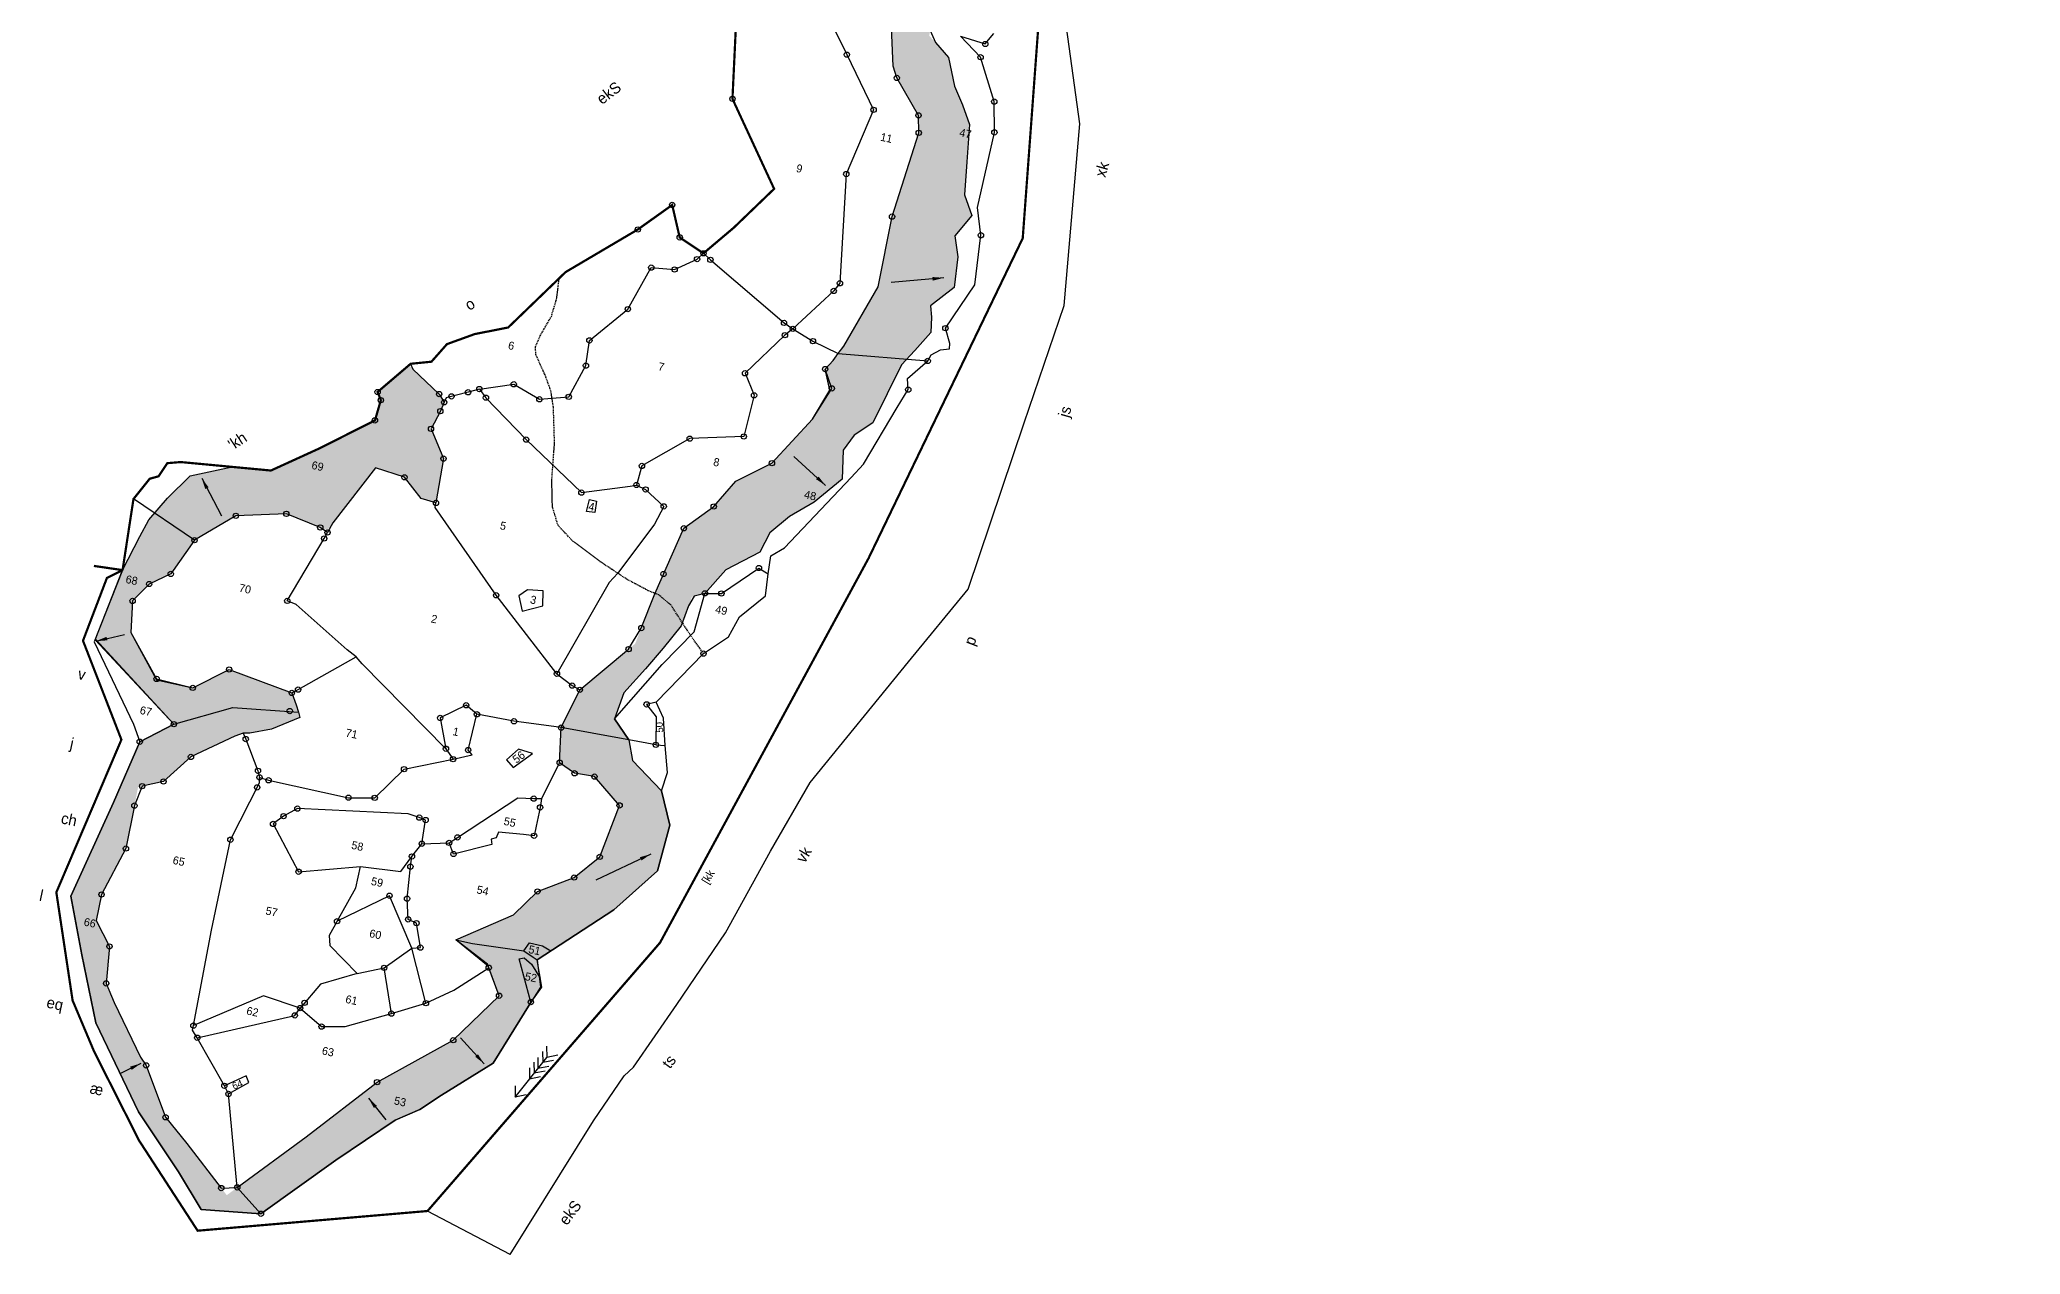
# Model space of a CAD drawing. Header units: metres. Extents: x 331646 to 336406, y 1791025 to 1797393.
# Drawn here: x 331809 to 336020, y 1791627 to 1794209 of the extents above; entities that cross this region are included whole.
import ezdxf
from ezdxf.enums import TextEntityAlignment as Align

# ---------------------------------------------------------------- set-up
doc = ezdxf.new("R2010")
doc.units = ezdxf.units.M
doc.header["$MEASUREMENT"] = 0
for name, pattern in [('DASHDOT', [1, 0.5, -0.25, 0, -0.25]), ('DASHED', [0.75, 0.5, -0.25]), ('DIVIDE', [31.75, 12.7, -6.35, 0, -6.35, 0, -6.35])]:
    doc.linetypes.add(name, pattern=pattern)
for name, color, linetype in [('LINE_FOOTPATH', 1, 'DASHED'), ('OFF', 1, 'Continuous'), ('POLY_HATCH', 12, 'Continuous'), ('POLY_PARCEL', 6, 'Continuous'), ('POLY_WATER', 4, 'Continuous'), ('SYM_ARROW', 1, 'Continuous'), ('SYM_STONE', 1, 'Continuous'), ('TEXT_MAPIN', 7, 'Continuous'), ('TEXT_MAPOUT', 7, 'Continuous'), ('TEXT_PARCEL', 7, 'Continuous'), ('V_BOUND_LINE', 7, 'Continuous'), ('V_BOUND_STREAM_LINE', 7, 'DASHDOT'), ('V_DIVIDE_LINE', 7, 'DIVIDE')]:
    doc.layers.add(name, color=color, linetype=linetype)
doc.styles.get("Standard").update_dxf_attribs({"font": 'simplex.shx'})
doc.styles.add('TEXT_MAP', font='', dxfattribs={"height": 0.3})
doc.styles.get('TEXT_MAP').set_extended_font_data('Kruti Dev 050')
doc.dimstyles.get("Standard").update_dxf_attribs({"dimtxt": 0.18, "dimasz": 0.18, "dimexe": 0.18, "dimexo": 0.0625, "dimgap": 0.09, "dimtad": 0, "dimtih": 1, "dimtoh": 1, "dimdec": 4, "dimzin": 0, "dimdsep": 46, "dimtxsty": 'Standard', "dimcen": 0.09, "dimadec": 0, "dimazin": 0, "dimtfac": 1, "dimtdec": 4, "dimtofl": 0, "dimtmove": 0, "dimatfit": 3, "dimfxl": 0, "dimtolj": 1, "dimtzin": 0, "dimarcsym": 0})

# ---------------------------------------------------------------- blocks, each defined once
blk = doc.blocks.new('FLOW')
for points in [[(-0.666, 0.08), (-0.57, 0)], [(-0.666, -0.08), (-0.57, 0)], [(-0.591, 0.08), (-0.495, 0)], [(-0.591, -0.08), (-0.495, 0)], [(0, 0), (-0.57, 0)], [(-0.505, 0.08), (-0.409, 0)], [(-0.505, -0.08), (-0.409, 0)], [(-0.437, 0.08), (-0.341, 0)], [(-0.437, -0.08), (-0.341, 0)], [(-0.356, 0.08), (-0.259, 0)], [(-0.356, -0.08), (-0.259, 0)], [(-0.096, 0.08), (0, 0)], [(-0.096, -0.08), (0, 0)]]:
    blk.add_lwpolyline(points)
blk = doc.blocks.new('STONE')
blk.add_circle((0, 0), 0.0851)
blk = doc.blocks.new('NMNN')
at = {"layer": 'POLY_HATCH'}
h = blk.add_hatch(dxfattribs=at)
h.set_pattern_fill('ZIGZAG', color=256, scale=20, style=0)
h.set_pattern_definition([(0, (2839.0108, 7682.5757), (2.5, 2.5), [2.5, -2.5]), (90, (2841.5108, 7682.5757), (-2.5, 2.5), [2.5, -2.5])])
h.paths.add_polyline_path([(3019.61, 7871.67), (3020.93, 7876.39), (3024.52, 7880.92), (3029.28, 7885.18), (3034.35, 7891.55), (3033.24, 7898), (3034.94, 7901.78), (3038.53, 7905.36), (3042.12, 7919.51), (3044.39, 7923.28), (3047.07, 7927.93), (3046.5, 7931.33), (3045.75, 7933.78), (3050.12, 7938.97), (3049.52, 7945.85), (3047.82, 7950.38), (3050.64, 7955.64), (3048.04, 7959.8), (3047.07, 7967.17), (3045.93, 7975.57), (3043.48, 7979.53), (3040.83, 7983.3), (3038.19, 7989.34), (3032.9, 7993.23), (3032.9, 7999.9), (3038, 7997.26), (3041.59, 7996.13), (3045.18, 7997.26), (3047.44, 8001.79), (3053.46, 8005.36), (3053.99, 8011.61), (3054.06, 8015.88), (3056.89, 8018.9), (3058.97, 8024.56), (3061.23, 8027.39), (3065.95, 8034.74), (3066.9, 8037.57), (3070.49, 8039.08), (3073.89, 8043.99), (3080.31, 8049.46), (3085.6, 8054.36), (3093.38, 8059.37), (3092.25, 8063.33), (3085.64, 8069.37), (3077.89, 8070.88), (3065.85, 8072.05), (3066.75, 8076.54), (3070.72, 8081.44), (3077.33, 8086.16), (3081.12, 8086.46), (3083.38, 8087.97), (3085.08, 8090.04), (3086.58, 8094.62), (3087.72, 8103.22), (3097.72, 8121.21), (3099.33, 8127.24), (3104.77, 8144.95), (3107.15, 8151.53), (3111.44, 8155.22), (3116.17, 8166.8), (3112.92, 8171.91), (3105.5, 8179.33), (3105.13, 8179.08), (3106.34, 8172.79), (3105.06, 8165.83), (3105.06, 8158.23), (3102.77, 8153.96), (3099.54, 8147.61), (3097.81, 8140.44), (3095.39, 8130.11), (3093.97, 8122.54), (3091.32, 8117.9), (3084.92, 8111.66), (3083.34, 8107.01), (3080.56, 8100.17), (3074.37, 8094.51), (3069.06, 8087.75), (3067.13, 8083.28), (3061.66, 8077.82), (3060.18, 8073.19), (3060.92, 8071.34), (3066.02, 8068.94), (3077.59, 8062), (3066.19, 8056.4), (3055.56, 8047.99), (3049.94, 8040.6), (3048.14, 8029.47), (3043.99, 8017.77), (3037.27, 8008.76), (3028.56, 8005.63), (3024.69, 8000.65), (3023.33, 7998.36), (3024.63, 7991.56), (3026.37, 7984.82), (3027.73, 7982.4), (3034.25, 7975.18), (3035.12, 7971.34), (3033.13, 7951.67), (3033.32, 7935.54), (3027.88, 7918.91), (3025.5, 7915), (3027.54, 7910.61), (3025.06, 7903.37), (3018.17, 7891.81), (3011.05, 7886.18), (3007.38, 7879.57), (3001.8, 7873.38), (2998.45, 7857.61), (2996.46, 7845.69), (2986.42, 7832.99), (2984.08, 7823.79), (2985.38, 7815.99), (2989.16, 7814.38), (2993.68, 7814.57), (3000.56, 7809.39), (2998.58, 7797.14), (2993.91, 7791.4), (2986.48, 7786.63), (2982.33, 7780.38), (2970.74, 7772.17), (2979.1, 7767.9), (2982.88, 7761.9), (2974.87, 7749.97), (2960.04, 7737.19), (2946.95, 7721.85), (2932.22, 7705.32), (2921.02, 7714.86), (2915.13, 7719.63), (2908.44, 7730.15), (2906.81, 7731.68), (2895.89, 7745.81), (2894.84, 7754.62), (2890.67, 7759.74), (2890.67, 7765.68), (2893.9, 7776.93), (2893.72, 7791.02), (2899.06, 7793.43), (2903.95, 7800.11), (2912.63, 7806.73), (2914.3, 7807.79), (2915.79, 7808.1), (2920.39, 7810), (2926.09, 7813.9), (2925.53, 7815.01), (2924.66, 7816.5), (2923.18, 7818.91), (2908.3, 7821.14), (2901.13, 7815.4), (2892.77, 7815.46), (2884.9, 7824.68), (2883.85, 7831.74), (2886.72, 7836.24), (2890.99, 7839.45), (2894.65, 7848), (2902.61, 7855.28), (2913.64, 7858.06), (2923.42, 7856.35), (2931.15, 7872.35), (2937.95, 7871.6), (2942.61, 7867.69), (2946.07, 7867.43), (2945.67, 7877.53), (2941.53, 7883.5), (2942.76, 7887.83), (2943.2, 7889.96), (2941.7, 7891.53), (2933.7, 7896.47), (2928.05, 7889.13), (2929.15, 7887.49), (2928.8, 7882.75), (2917.78, 7873.94), (2908.23, 7866.88), (2899.53, 7865.88), (2890.73, 7861.96), (2886.76, 7856.02), (2883.66, 7850.32), (2882.42, 7846.24), (2880.21, 7838.06), (2877.41, 7821.4), (2898.65, 7806.54), (2891.96, 7801.09), (2889, 7786.51), (2883.98, 7763.91), (2889.14, 7751.46), (2895.4, 7737.15), (2908.89, 7719.56), (2920.49, 7708.18), (2927.28, 7700.98), (2940.6, 7702.84), (2954.57, 7718.11), (2965.83, 7729.7), (2970.71, 7733.17), (2974.84, 7737.35), (2984.73, 7746.78), (2990.05, 7761.66), (2991.62, 7765.74), (2989.61, 7771.57), (3004.14, 7786.1), (3011.97, 7796.79), (3012.51, 7807.35), (3009.11, 7814.56), (3001.28, 7819.88), (2999.56, 7824.27), (2995.38, 7828.24), (2996.24, 7834.34), (2999.87, 7840.65), (3002.83, 7846.03), (3005.79, 7851.8), (3006.78, 7858.67), (3009.47, 7860.04), (3013, 7866.2)])
at = {"layer": 'LINE_FOOTPATH', "ltscale": 0.5}
blk.add_lwpolyline([(3011.97, 7846.71), (3008.29, 7850.12), (3004.69, 7853.7), (3002.57, 7855.87), (2999.39, 7857.54), (2996.89, 7857.98), (2991.7, 7859.48), (2985.02, 7862.1), (2978.07, 7865.3), (2974.01, 7868.14), (2971.89, 7871.93), (2970.5, 7877.88), (2969.37, 7886.16), (2967.47, 7893.95), (2966.14, 7897.45), (2964.13, 7900.67), (2961.18, 7904.68), (2960.68, 7906.41), (2961.23, 7909.08), (2962.79, 7913.85), (2963.13, 7917.92), (2962.96, 7920.2), (2962.73, 7922.61)], dxfattribs=at)
at = {"layer": 'OFF'}
blk.add_lwpolyline([(2997.33, 7705.47), (2977.15, 7711.18)], dxfattribs=at)
at = {"layer": 'POLY_HATCH'}
for points in [[(2877.41, 7821.4), (2898.65, 7806.54), (2891.96, 7801.09), (2898.65, 7806.54), (2877.41, 7821.4), (2880.21, 7838.06), (2882.42, 7846.24), (2883.66, 7850.32), (2886.76, 7856.02), (2890.73, 7861.96), (2899.53, 7865.88), (2908.23, 7866.88), (2917.78, 7873.94), (2928.8, 7882.75), (2929.15, 7887.49), (2928.05, 7889.13), (2934.02, 7896.88), (2934.77, 7895.81), (2941.7, 7891.53), (2943.2, 7889.96), (2942.76, 7887.83), (2941.53, 7883.5), (2945.67, 7877.53), (2946.07, 7867.43), (2942.61, 7867.69), (2937.95, 7871.6), (2931.15, 7872.35), (2924.33, 7858.22), (2923.58, 7855.87), (2921.75, 7856.64), (2913.64, 7858.06), (2902.61, 7855.28), (2894.65, 7848), (2890.99, 7839.45), (2886.72, 7836.24), (2883.85, 7831.74), (2884.9, 7824.68), (2892.77, 7815.46), (2901.13, 7815.4), (2908.3, 7821.14), (2923.18, 7818.91), (2924.66, 7816.5), (2925.53, 7815.01), (2926.09, 7813.9), (2920.39, 7810), (2915.79, 7808.1), (2914.3, 7807.79), (2912.63, 7806.73), (2903.95, 7800.11), (2899.06, 7793.43), (2894.58, 7791.41), (2893.77, 7786.77), (2893.9, 7776.93), (2890.67, 7765.68), (2890.67, 7759.74), (2894.84, 7754.62), (2895.83, 7746.33), (2898.44, 7742.51), (2906.81, 7731.68), (2908.44, 7730.15), (2915.13, 7719.63), (2921.02, 7714.86), (2930.68, 7706.63), (2934.18, 7707.52), (2946.95, 7721.85), (2960.04, 7737.19), (2974.87, 7749.97), (2982.88, 7761.9), (2979.1, 7767.9), (2970.74, 7772.17), (2982.33, 7780.38), (2986.48, 7786.63), (2993.91, 7791.4), (2998.58, 7797.14), (3000.56, 7809.39), (2993.68, 7814.57), (2989.16, 7814.38), (2985.38, 7815.99), (2984.08, 7823.79), (2986.42, 7832.99), (2995.28, 7844.2), (2997.09, 7849.44), (2998.45, 7857.61), (3001.8, 7873.38), (3007.38, 7879.57), (3011.05, 7886.18), (3018.17, 7891.81), (3025.06, 7903.37), (3027.54, 7910.61), (3025.5, 7915), (3026.86, 7917.23), (3027.66, 7919.03), (3028.54, 7920.93), (3033.32, 7935.54), (3033.13, 7951.67), (3035.12, 7971.34), (3034.25, 7975.18), (3027.73, 7982.4), (3026.37, 7984.82), (3024.63, 7991.56)], [(3032.9, 7994.43), (3034.6, 7991.98), (3038.19, 7989.34), (3040.83, 7983.3), (3043.48, 7979.53), (3045.93, 7975.57), (3047.07, 7967.17), (3048.04, 7959.8), (3050.64, 7955.64), (3047.82, 7950.38), (3049.52, 7945.85), (3050.12, 7938.97), (3045.75, 7933.78), (3046.5, 7931.33), (3047.07, 7927.93), (3044.39, 7923.28), (3042.12, 7919.51), (3038.53, 7905.36), (3034.94, 7901.78), (3033.24, 7898), (3034.35, 7891.55), (3029.28, 7885.18), (3024.52, 7880.92), (3020.93, 7876.39), (3019.61, 7871.67), (3013, 7866.2), (3009.47, 7860.04), (3007.27, 7858.92), (3006.47, 7856.51), (3005.79, 7851.8), (3002.83, 7846.03), (2999.87, 7840.65), (2996.24, 7834.34), (2995.38, 7828.24), (2999.56, 7824.27), (3001.28, 7819.88), (3009.11, 7814.56), (3012.51, 7807.35), (3011.97, 7796.79), (3004.14, 7786.1), (2989.61, 7771.57), (2991.62, 7765.74), (2990.05, 7761.66), (2984.73, 7746.78), (2974.84, 7737.35), (2970.71, 7733.17), (2965.83, 7729.7), (2954.57, 7718.11), (2940.6, 7702.84), (2927.28, 7700.98), (2920.49, 7708.18), (2908.89, 7719.56), (2895.4, 7737.15), (2889.14, 7751.46), (2883.98, 7763.91), (2889, 7786.51), (2891.96, 7801.09)]]:
    blk.add_lwpolyline(points, dxfattribs=at)
at = {"layer": 'POLY_PARCEL'}
for points in [[(3016.33, 8023.91), (3016.33, 8021.62), (3012.21, 8008.5), (3008.42, 7994.38), (3015.65, 7985.21), (3024.11, 7974.31), (3021.09, 7958.9), (3024.76, 7934.56), (3023.76, 7932.59), (3016.53, 7922.36)], [(3027.66, 7919.03), (3028.54, 7920.93), (3033.32, 7935.54), (3033.13, 7951.67), (3035.12, 7971.34), (3034.25, 7975.18), (3027.73, 7982.4), (3026.37, 7984.82), (3024.63, 7991.56), (3023.33, 7998.36), (3024.69, 8000.65), (3028.1, 8005.04), (3029.09, 8006.53)], [(2950.32, 7894.5), (2957.67, 7897.17), (2964.01, 7895.06), (2970.36, 7896.95), (2972.69, 7904.62), (2972.27, 7910.34), (2979.28, 7919.01), (2982.51, 7929.24), (2987.74, 7929.91), (2992.19, 7933.24), (2993.33, 7934.81), (2995.16, 7933.7), (3014.3, 7923.25), (3016.53, 7922.36)], [(2986.42, 7832.99), (2995.28, 7844.2), (2997.09, 7849.44), (2998.45, 7857.61), (3001.8, 7873.38), (3007.38, 7879.57), (3011.05, 7886.18), (3018.17, 7891.81), (3025.06, 7903.37), (3027.88, 7911.06), (3025.5, 7915), (3026.86, 7917.23), (3027.66, 7919.03)], [(3016.53, 7922.36), (3015.08, 7920.58), (3008.06, 7910.35), (3011.07, 7905.91), (3010.73, 7896.37), (2998.93, 7893.38), (2989.69, 7885.15), (2989.36, 7880.7)], [(3016.53, 7922.36), (3021.53, 7920.58), (3027.66, 7919.03)], [(3027.66, 7919.03), (3047.71, 7921.55)], [(2934.02, 7896.88), (2934.77, 7895.81), (2941.7, 7891.53), (2943.2, 7889.96)], [(2950.32, 7894.5), (2947.99, 7893.28), (2943.42, 7891.06), (2943.2, 7889.96)], [(2950.32, 7894.5), (2952.17, 7892.92), (2962.98, 7885.57), (2977.6, 7876.47), (2988.03, 7880.12), (2989.36, 7880.7)], [(2943.2, 7889.96), (2942.76, 7887.83), (2941.53, 7883.5), (2945.67, 7877.53), (2946.07, 7867.43)], [(2989.36, 7880.7), (2991.59, 7880.15), (2996.37, 7877.26), (2995.15, 7872.92), (2989.34, 7860.41), (2987.89, 7857.96), (2980.65, 7835.45)], [(2979.61, 7872.56), (2979.69, 7875.3), (2981.33, 7875.3), (2981.48, 7872.7), (2979.61, 7872.56)], [(2946.07, 7867.43), (2942.61, 7867.69), (2937.95, 7871.6), (2931.15, 7872.35), (2924.33, 7858.22), (2923.58, 7855.87)], [(2980.65, 7835.45), (2963.62, 7849.9), (2946.11, 7866.42), (2946.07, 7867.43)], [(2999.56, 7824.27), (2995.38, 7828.24), (3003.39, 7842.38), (3008.91, 7851.1), (3009.47, 7860.04), (3013.11, 7860.78), (3020.19, 7868.13), (3022.5, 7867.25)], [(2923.58, 7855.87), (2921.75, 7856.64), (2913.64, 7858.06), (2902.61, 7855.28), (2894.65, 7848)], [(2894.65, 7848), (2879.3, 7854.22)], [(2935.7, 7829.83), (2933.37, 7830.95), (2920.04, 7838.58), (2917.9, 7838.95), (2923.11, 7854.4), (2923.58, 7855.87)], [(2970.08, 7847.59), (2974.37, 7849.73), (2973.76, 7853.03), (2970.23, 7852.57), (2968.62, 7850.8), (2970.08, 7847.59)], [(2894.65, 7848), (2890.99, 7839.45), (2886.72, 7836.24), (2883.85, 7831.74), (2884.9, 7824.68), (2892.77, 7815.69), (2901.13, 7815.4), (2908.3, 7821.14), (2923.18, 7818.91)], [(2980.65, 7835.45), (2984.54, 7833.56), (2986.42, 7832.99)], [(2923.18, 7818.91), (2924.4, 7819.92), (2935.7, 7829.83)], [(2959.7, 7813.78), (2937.33, 7828.58), (2935.7, 7829.83)], [(2984.08, 7823.79), (2986.42, 7832.99)], [(3003.8, 7833.8), (3001.81, 7832.89), (3004.51, 7830.56), (3005.72, 7824.42)], [(2898.65, 7806.54), (2877.44, 7821.59)], [(2964.92, 7822.81), (2962.12, 7824.29), (2957, 7820.29), (2959.7, 7813.78)], [(2961.75, 7811.82), (2965.76, 7813.68), (2964.64, 7814.52), (2964.92, 7822.81)], [(2984.08, 7823.79), (2973.4, 7822.99), (2964.92, 7822.81)], [(2999.56, 7824.27), (2998.27, 7824.23), (2984.08, 7823.79)], [(2985.38, 7815.99), (2984.08, 7823.79)], [(3005.72, 7824.42), (2999.56, 7824.27)], [(3005.72, 7824.42), (3007.78, 7824.68)], [(2923.18, 7818.91), (2924.66, 7816.5), (2925.53, 7815.01)], [(2975.36, 7812.75), (2978.99, 7816.75), (2975.68, 7817.06), (2973.55, 7814.18), (2975.36, 7812.75)], [(2898.65, 7806.54), (2910.87, 7812.97), (2925.53, 7815.01)], [(2925.53, 7815.01), (2926.09, 7813.9), (2920.39, 7810), (2915.79, 7808.1), (2914.3, 7807.79)], [(2959.7, 7813.78), (2961.75, 7811.82)], [(2970.74, 7772.17), (2982.33, 7780.38), (2986.48, 7786.63), (2993.91, 7791.4), (2998.58, 7797.14), (3000.56, 7809.39), (2993.68, 7814.57), (2989.16, 7814.38), (2985.38, 7815.99)], [(2985.38, 7815.99), (2983.04, 7807.28)], [(2914.3, 7807.79), (2912.63, 7806.73), (2903.95, 7800.11), (2899.06, 7793.43), (2894.58, 7791.41), (2893.77, 7786.77), (2893.9, 7776.93), (2890.67, 7765.68), (2890.67, 7759.74), (2894.84, 7754.62), (2895.83, 7746.33), (2898.44, 7742.51), (2906.81, 7731.68), (2908.44, 7730.15), (2915.13, 7719.63), (2921.02, 7714.86), (2930.68, 7706.63), (2934.18, 7707.52)], [(2914.3, 7807.79), (2915.17, 7806.6), (2919.35, 7800.19), (2919.99, 7798.8)], [(2919.99, 7798.8), (2922.13, 7798.59), (2940.52, 7798.48), (2946.3, 7799.66), (2951.43, 7807.35), (2961.75, 7811.82)], [(2898.65, 7806.54), (2891.96, 7801.09)], [(2964.76, 7793.21), (2966.37, 7794.82), (2977.81, 7806.35), (2981.34, 7806.89), (2983.04, 7807.28)], [(2983.04, 7807.28), (2983.15, 7805.25), (2983.15, 7800.97), (2983.15, 7798.73), (2980.79, 7798.51), (2975.12, 7797.87), (2974.92, 7796.52), (2973.85, 7795.99), (2974.28, 7794.82), (2966.26, 7790.97), (2964.76, 7793.21)], [(2916.99, 7741.09), (2916.57, 7762.93), (2916.49, 7783.74), (2920.24, 7797.62), (2919.99, 7798.8)], [(2958.8, 7791.76), (2958.61, 7795.71), (2958.55, 7797.15), (2957.04, 7797.4), (2954.41, 7797.72), (2929.79, 7793.71), (2927.09, 7791.39), (2925.14, 7789.2), (2932.99, 7779.86), (2946.35, 7783.87)], [(2957.23, 7788.5), (2958.8, 7791.76)], [(2958.8, 7791.76), (2964.76, 7793.21)], [(2946.35, 7783.87), (2955.51, 7784.69), (2957.23, 7788.5)], [(2961.44, 7768.27), (2963.33, 7768.83), (2961.32, 7774.03), (2959.31, 7774.47), (2958.11, 7778.98), (2957.36, 7786.19), (2957.23, 7788.5)], [(2943.76, 7770.76), (2944.39, 7772.7), (2946.34, 7778.95), (2946.35, 7783.87)], [(2961.44, 7768.27), (2954.12, 7778.81), (2943.76, 7770.76)], [(2970.74, 7772.17), (2974.59, 7772.15), (2986.28, 7772.93)], [(2978.83, 7768.31), (2970.74, 7772.17)], [(2986.28, 7772.93), (2987.11, 7774.93), (2990.14, 7774.93), (2992.19, 7774.15)], [(2986.28, 7772.93), (2988.57, 7771.95), (2989.61, 7771.57)], [(2934.18, 7707.52), (2946.95, 7721.85), (2960.04, 7737.19), (2974.87, 7749.97), (2982.88, 7761.9), (2978.83, 7768.31)], [(2943.76, 7770.76), (2942.65, 7767.22), (2943.28, 7765.07), (2950.64, 7760.16)], [(2956.28, 7762.68), (2961.44, 7768.27)], [(2967.12, 7756.86), (2961.44, 7768.27)], [(2967.12, 7756.86), (2972.64, 7761.02), (2979.3, 7767.57)], [(2990.17, 7761.97), (2985.6, 7770.95), (2986.62, 7771.41), (2988.57, 7770.39), (2991.14, 7767.65)], [(2950.64, 7760.16), (2943, 7756.14), (2939.67, 7749.92)], [(2950.64, 7760.16), (2956.28, 7762.68)], [(2960.01, 7752.96), (2956.28, 7762.68)], [(2960.01, 7752.96), (2967.12, 7756.86)], [(2939.67, 7749.92), (2931.04, 7750.93), (2916.99, 7741.09)], [(2918.41, 7738.61), (2938.83, 7748.06), (2939.67, 7749.92)], [(2939.67, 7749.92), (2945.25, 7746.85), (2950.43, 7747.94), (2960.01, 7752.96)], [(2918.41, 7738.61), (2916.99, 7740.02), (2916.99, 7741.09)], [(2926.6, 7729.29), (2918.41, 7738.61)], [(2927.89, 7727.69), (2931.85, 7731.12), (2930.92, 7732.47), (2926.6, 7729.29)], [(2927.89, 7727.69), (2926.6, 7729.29)], [(2934.18, 7707.52), (2927.89, 7727.69)], [(2940.6, 7702.84), (2934.18, 7707.52)]]:
    blk.add_lwpolyline(points, dxfattribs=at)
at = {"layer": 'POLY_WATER'}
for points in [[(2997.33, 7705.47), (3009.51, 7738.73), (3014.13, 7750.09), (3015.79, 7752.46), (3022.42, 7768.21), (3029.8, 7786.25), (3035.88, 7806.36), (3041.41, 7823.3), (3057.45, 7854.43), (3067.25, 7873.21), (3071.83, 7912.43), (3075.16, 7940.14), (3070.16, 7980.83), (3062.75, 8001.48), (3076.09, 8022.84), (3091.69, 8043.82), (3127.4, 8063.54), (3149.24, 8060.74), (3172.39, 8071.06), (3207.86, 8087.26), (3225, 8091.14), (3240.49, 8099.86), (3260.15, 8105.16)], [(2880.21, 7838.06), (2877.33, 7820.94), (2889.75, 7804.69), (2891.96, 7801.09), (2889, 7786.51), (2883.98, 7763.91), (2889.14, 7751.46), (2895.4, 7737.15), (2908.89, 7719.56), (2920.49, 7708.18), (2927.28, 7700.98), (2940.6, 7702.84), (2954.57, 7718.11), (2965.83, 7729.7), (2970.71, 7733.17), (2974.84, 7737.35), (2984.73, 7746.78), (2990.05, 7761.66), (2991.89, 7765.74), (2989.61, 7771.57), (3004.14, 7786.1), (3011.97, 7796.79), (3012.51, 7807.35), (3009.11, 7814.56), (3009.6, 7818.88), (3007.78, 7824.68), (3006.16, 7830.66), (3003.8, 7833.8), (3011.97, 7846.71), (3016.69, 7851.57), (3018.17, 7856.47), (3022.94, 7862.32), (3022.5, 7867.25), (3022.21, 7871.33), (3024.91, 7873.74), (3036.28, 7892.34), (3038.36, 7895.82), (3043.18, 7909.87), (3044.76, 7914.33), (3044.07, 7916.73), (3047.71, 7921.55), (3048.2, 7923.06), (3050.02, 7924.63), (3051.94, 7925.22), (3051.75, 7926.4), (3050.07, 7929.59), (3054.55, 7940.5), (3053.57, 7951.69), (3051.51, 7957.68), (3051.75, 7974.97), (3050.28, 7981.74), (3045.21, 7990.87), (3039.78, 7994.54), (3045.64, 7994), (3047.04, 7996.72)]]:
    blk.add_lwpolyline(points, dxfattribs=at)
at = {"layer": 'V_BOUND_LINE', "const_width": 0.5}
blk.add_lwpolyline([(2880.21, 7838.06), (2879.3, 7854.22), (2881.93, 7859.43), (2883.78, 7860.39), (2885.08, 7863.68), (2887.98, 7864.55), (2908.23, 7866.88), (2917.78, 7873.94), (2928.8, 7882.75), (2929.15, 7887.49), (2928.05, 7889.13), (2934.02, 7896.88), (2938.5, 7898.3), (2941.1, 7902.89), (2946.73, 7906.39), (2953.8, 7909.4), (2963.85, 7924.26), (2977.78, 7937.01), (2984.2, 7944), (2987.36, 7937.21), (2993.33, 7934.81), (2998.82, 7941.87), (3005.89, 7952.29), (2992.53, 7970.16), (2987.16, 8003.27)], dxfattribs=at)
at = {"layer": 'V_BOUND_STREAM_LINE', "ltscale": 10, "const_width": 0.5}
blk.add_lwpolyline([(2880.21, 7838.06), (2877.13, 7835.61), (2874.78, 7820.68), (2887.84, 7800.69), (2880.62, 7764.05), (2889.23, 7741.01), (2896.35, 7730.76), (2910.38, 7713.27), (2927.46, 7696.15), (2977.15, 7711.18), (3015.84, 7781.05), (3043.86, 7875.37), (3062.91, 7952.98), (3056.48, 8000.4), (3087.28, 8046.37), (3127.56, 8068.44), (3169.24, 8075.42), (3246.57, 8106.88), (3253.73, 8109.43), (3251.29, 8114.95)], dxfattribs=at)
at = {"layer": 'V_DIVIDE_LINE', "ltscale": 10, "const_width": 0.5}
blk.add_lwpolyline([(2880.21, 7838.06), (2873.7, 7837.65)], dxfattribs=at)
at = {"layer": 'SYM_ARROW', "xscale": 20, "yscale": 20, "zscale": 20, "rotation": 243.4075390033488}
blk.add_blockref('FLOW', (2991.17, 7740.35), dxfattribs=at)
at = {"layer": 'SYM_STONE', "xscale": 7, "yscale": 7, "zscale": 7}
for p in [(3045.64, 7994), (3045.21, 7990.87), (3015.65, 7985.21), (3027.73, 7982.4), (3050.28, 7981.74), (3024.11, 7974.31), (3034.25, 7975.18), (3051.75, 7974.97), (2992.53, 7970.16), (3035.12, 7971.34), (3021.09, 7958.9), (3033.13, 7951.67), (3053.57, 7951.69), (2984.2, 7944), (2977.78, 7937.01), (2987.36, 7937.21), (2992.19, 7933.24), (2993.33, 7934.81), (2995.16, 7933.7), (3023.76, 7932.59), (3024.76, 7934.56), (2982.51, 7929.24), (2987.74, 7929.91), (3050.07, 7929.59), (3014.3, 7923.25), (2979.28, 7919.01), (3015.08, 7920.58), (3016.53, 7922.36), (3021.53, 7920.58), (3047.71, 7921.55), (3025.5, 7915), (3044.76, 7914.33), (2972.27, 7910.34), (3008.06, 7910.35), (3027.88, 7911.06), (3011.07, 7905.91), (2972.69, 7904.62), (2957.67, 7897.17), (2970.36, 7896.95), (3010.73, 7896.37), (2941.7, 7891.53), (2944.52, 7891.59), (2947.99, 7893.28), (2950.32, 7894.5), (2952.17, 7892.92), (2964.01, 7895.06), (2998.93, 7893.38), (3018.17, 7891.81), (2928.05, 7889.13), (2929.15, 7887.49), (2942.76, 7887.83), (2943.2, 7889.96), (2928.8, 7882.75), (2941.53, 7883.5), (2962.98, 7885.57), (2989.69, 7885.15), (2989.36, 7880.7), (2991.59, 7880.15), (3007.38, 7879.57), (2945.67, 7877.53), (2977.6, 7876.47), (2996.37, 7877.26), (2937.95, 7871.6), (3001.8, 7873.38), (2946.07, 7867.43), (3020.19, 7868.13), (2999.46, 7862.37), (3013.11, 7860.78), (2913.64, 7858.06), (2921.75, 7856.64), (2923.58, 7855.87), (3009.47, 7860.04), (2902.61, 7855.28), (2923.11, 7854.4), (2894.65, 7848), (2963.62, 7849.9), (2997.09, 7849.44), (2995.28, 7844.2), (3011.97, 7846.71), (2890.99, 7839.45), (2917.9, 7838.95), (2886.72, 7836.24), (2980.65, 7835.45), (2883.85, 7831.74), (2984.54, 7833.56), (2986.42, 7832.99), (3001.81, 7832.89), (2908.3, 7821.14), (2957, 7820.29), (2962.12, 7824.29), (2964.92, 7822.81), (2973.4, 7822.99), (2984.08, 7823.79), (3005.72, 7824.42), (2923.18, 7818.91), (2924.4, 7819.92), (2985.38, 7815.99), (2892.77, 7815.69), (2901.13, 7815.4), (2923.56, 7814.82), (2959.7, 7813.78), (2961.75, 7811.82), (2964.64, 7814.52), (2989.16, 7814.38), (2993.68, 7814.57), (2951.43, 7807.35), (2981.34, 7806.89), (3000.56, 7809.39), (2898.65, 7806.54), (2915.17, 7806.6), (2983.15, 7805.25), (2891.96, 7801.09), (2903.95, 7800.11), (2919.35, 7800.19), (2919.99, 7798.8), (2922.13, 7798.59), (2940.52, 7798.48), (2946.3, 7799.66), (2983.15, 7798.73), (2919.94, 7796.5), (2929.79, 7793.71), (2957.04, 7797.4), (2958.55, 7797.15), (2966.37, 7794.82), (2998.58, 7797.14), (2894.58, 7791.41), (2899.06, 7793.43), (2925.14, 7789.2), (2927.09, 7791.39), (2958.8, 7791.76), (2964.76, 7793.21), (2966.26, 7790.97), (2993.91, 7791.4), (2893.77, 7786.77), (2957.23, 7788.5), (2957.36, 7786.19), (2986.48, 7786.63), (2916.49, 7783.74), (2893.9, 7776.93), (2932.99, 7779.86), (2954.12, 7778.81), (2958.11, 7778.98), (2959.31, 7774.47), (2961.32, 7774.03), (2943.76, 7770.76), (2963.33, 7768.83), (2979.3, 7767.57), (2890.67, 7765.68), (2956.28, 7762.68), (2982.88, 7761.9), (2990.17, 7761.97), (2894.84, 7754.62), (2967.12, 7756.86), (2939.67, 7749.92), (2940.4, 7751.29), (2960.01, 7752.96), (2974.87, 7749.97), (2895.83, 7746.33), (2938.83, 7748.06), (2945.25, 7746.85), (2916.99, 7741.09), (2918.41, 7738.61), (2960.04, 7737.19), (2908.44, 7730.15), (2926.6, 7729.29), (2927.89, 7727.69), (2915.13, 7719.63), (2930.68, 7706.63), (2934.18, 7707.52), (2940.6, 7702.84)]:
    blk.add_blockref('STONE', p, dxfattribs=at)
at = {"layer": 'TEXT_MAPIN', "style": 'TEXT_MAP'}
blk.add_text('[kk', height=1.8, rotation=70.8853, dxfattribs=at).set_placement((3023.7, 7796.05))
at = {"layer": 'TEXT_MAPOUT', "style": 'TEXT_MAP'}
for s, rotation, p in [('xk', 86.0949, (3078.28, 7970.08)), ('ekS', 49.3649, (2964.1, 7962.72)), ('js', 86.0949, (3081.41, 7915.49)), ('o', 44.9658, (2944.49, 7911.21)), ("'kh", 44.9658, (2898.87, 7869.48)), ('p', 80.9315, (3071.16, 7860.83)), ('vk', 70.8853, (3044.01, 7805.12)), ('ts', 65.1533, (3023.92, 7753.6)), ('ekS', 65.1533, (3008.52, 7714.33))]:
    blk.add_text(s, height=2.5, rotation=rotation, dxfattribs=at).set_placement(p)
for s, p in [('v', (2875.26, 7812)), ('j', (2876.77, 7796.31)), ('ch', (2878.27, 7779.45)), ('l', (2877.1, 7761.42)), ('eq', (2883.65, 7738.24)), ('æ', (2897.18, 7721.38))]:
    blk.add_text(s, height=2.5, dxfattribs=at).set_placement(p)
at = {"layer": 'TEXT_PARCEL', "style": 'TEXT_MAP'}
for s, p in [('47', (3045.43, 7973.39)), ('11', (3028.24, 7968.73)), ('9', (3010.5, 7957.94)), ('6', (2955.33, 7905.55)), ('7', (2989.34, 7907.89)), ('8', (3005.91, 7889.44)), ('48', (3028.1, 7886.49)), ('4', (2980.49, 7873.84)), ('69', (2918.31, 7870.04)), ('5', (2961.92, 7865.51)), ('49', (3013.87, 7857.11)), ('3', (2972.01, 7850.63)), ('70', (2908.05, 7839.65)), ('2', (2951.07, 7841.81)), ('68', (2882.69, 7836.29)), ('1', (2961.1, 7818)), ('71', (2938.25, 7812.71)), ('67', (2891.91, 7808.12)), ('55', (2977.18, 7800.61)), ('58', (2944.75, 7788.27)), ('54', (2974.39, 7784.28)), ('59', (2950.76, 7781.24)), ('65', (2906.13, 7776.64)), ('51', (2988.58, 7773.55)), ('57', (2928.92, 7769.82)), ('60', (2952.81, 7769.67)), ('52', (2989.04, 7767.44)), ('66', (2889.42, 7758.92)), ('61', (2950.61, 7754.08)), ('62', (2929.36, 7746.91)), ('63', (2947.83, 7741.64)), ('53', (2966.03, 7734))]:
    blk.add_text(s, height=1.8, dxfattribs=at).set_placement(p, align=Align.MIDDLE)
for s, height, rotation, p in [('50', 1.6, 105.4398, (3005.69, 7828.43)), ('56', 1.8, 48.7801, (2976.1, 7815.34)), ('64', 1.6, 33.6585, (2929.42, 7730.17))]:
    blk.add_text(s, height=height, rotation=rotation, dxfattribs=at).set_placement(p, align=Align.MIDDLE)
at = {"layer": 'SYM_ARROW'}
for points in [[(3047.35, 7940.59), (3036, 7937.1)], [(3031, 7889.42), (3022.64, 7894.3)], [(2893.37, 7861.95), (2899.45, 7854.59)], [(2877.69, 7821.22), (2883.61, 7823.94)], [(3009.69, 7800.13), (2998.77, 7791.84)], [(2982.74, 7746.22), (2976.34, 7750.86)], [(2958.9, 7733.28), (2963.7, 7729.28)], [(2907.18, 7730.33), (2903.17, 7727.2)]]:
    blk.add_leader(points, dimstyle='Standard', override={"dimtxt": 2.5, "dimasz": 2.5, "dimexe": 1.25, "dimexo": 0.625, "dimgap": 0.625, "dimtad": 1, "dimtih": 0, "dimtoh": 0, "dimzin": 8, "dimlunit": 6, "dimcen": 2.5, "dimtofl": 1}, dxfattribs=at)

msp = doc.modelspace()

# ---------------------------------------------------------------- block references
at = {"xscale": 9.447750886627771, "yscale": 9.447750886627771, "zscale": 9.447750886627771, "rotation": 348.0662454791977}
msp.add_blockref('NMNN', (290049.9, 1726256.7), dxfattribs=at)

doc.saveas('drawing.dxf')
